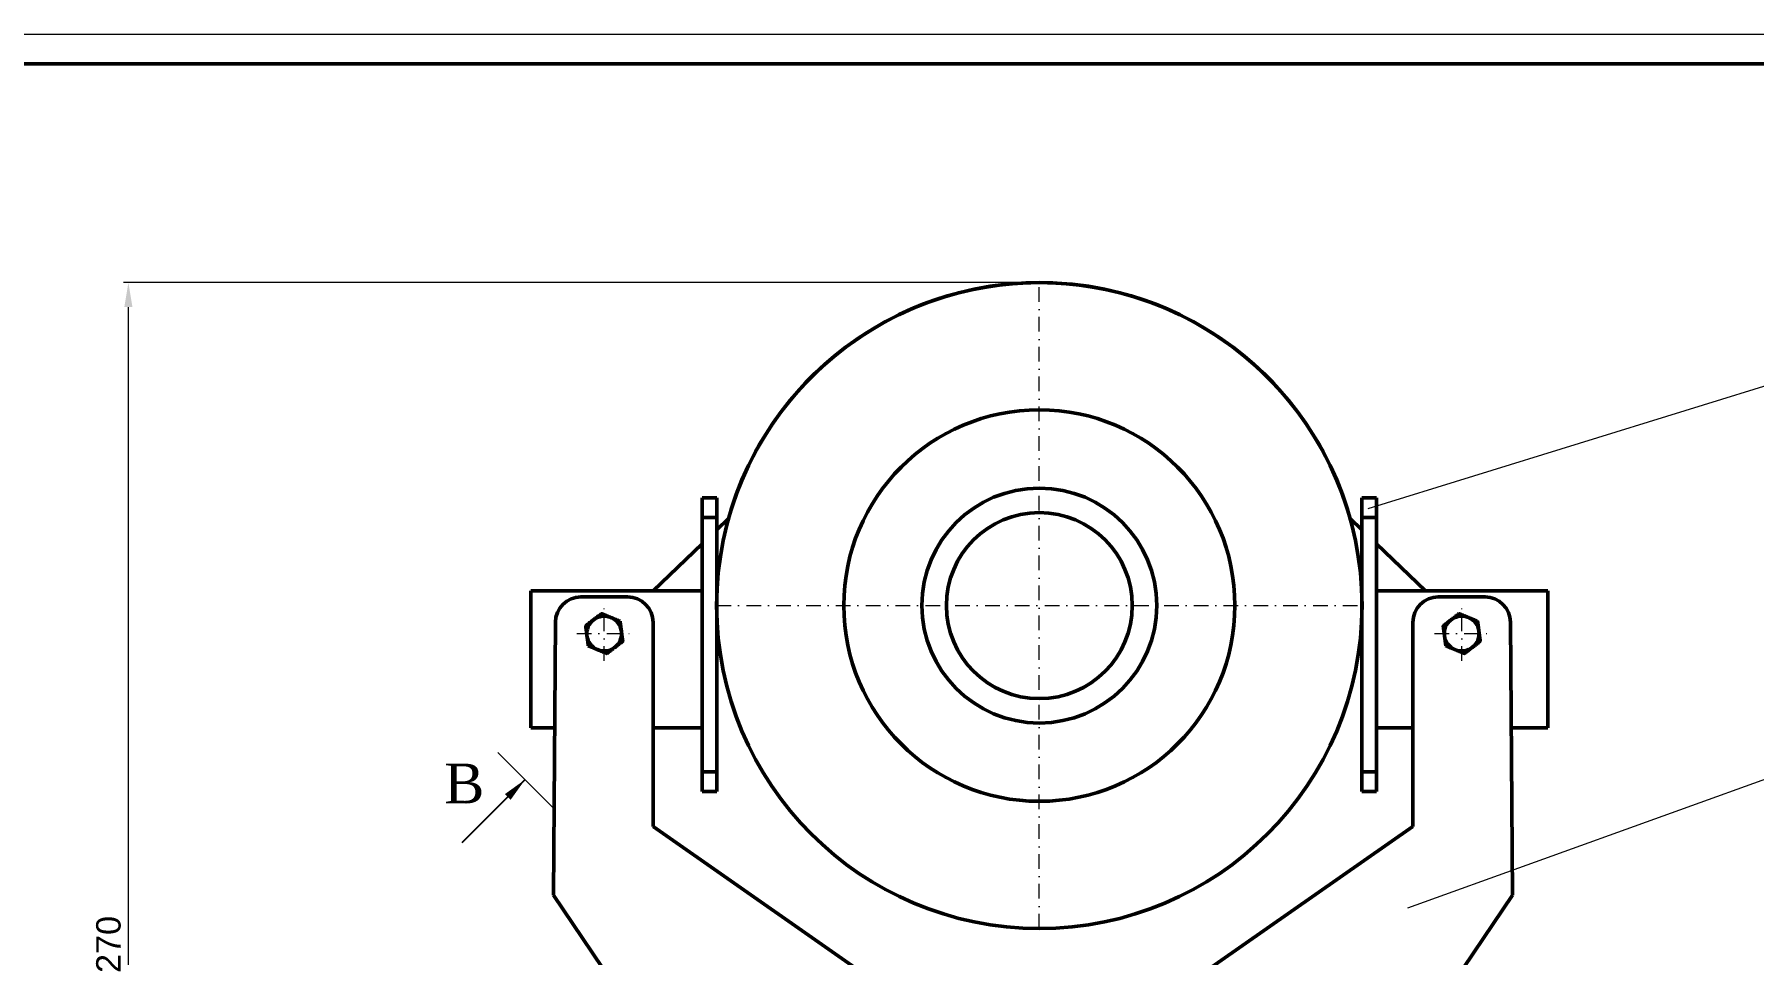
# Model space of a CAD drawing. Header units: inches. Extents: x -122986 to 27550, y -4965 to 6170.
# Drawn here: x 4360.5 to 4712.1, y 1014.6 to 1202.7 of the extents above; entities that cross this region are included whole.
import ezdxf

# ---------------------------------------------------------------- set-up
doc = ezdxf.new("R2010")
doc.units = ezdxf.units.IN
doc.header["$LTSCALE"] = 2
doc.header["$MEASUREMENT"] = 0
doc.linetypes.add('DASHDOT', pattern=[1, 0.5, -0.25, 0, -0.25])
for name, color, linetype, lineweight in [('1 Kich Thước', 7, 'Continuous', 15), ('1 mãnh', 7, 'Continuous', 5), ('1 Đường Tâm', 50, 'DASHDOT', 9), ('1 Đậm', 7, 'Continuous', 50), ('duong ghi', 4, 'Continuous', 20), ('main2', 40, 'Continuous', 30)]:
    doc.layers.add(name, color=color, linetype=linetype, lineweight=lineweight)
doc.styles.add('ISO-25', font='times.ttf', dxfattribs={"height": 2})
doc.styles.add('tinh', font='arial.ttf')
doc.dimstyles.new('ISO-25', dxfattribs={"dimtxt": 2.5, "dimasz": 2.5, "dimexe": 1.25, "dimexo": 0.625, "dimtad": 1, "dimtxsty": 'Standard', "dimcen": 8.5, "dimadec": 0, "dimazin": 0, "dimtfac": 1, "dimtmove": 0, "dimatfit": 3, "dimfxl": 1, "dimarcsym": 0})
doc.dimstyles.new('Tịnh', dxfattribs={"dimtxt": 0.3, "dimasz": 1.5, "dimexe": 1, "dimexo": 0.0625, "dimgap": 0.4, "dimtad": 1, "dimtoh": 1, "dimzin": 0, "dimdsep": 46, "dimtxsty": 'tinh', "dimcen": 0.09, "dimclrd": 256, "dimclre": 256, "dimclrt": 4, "dimadec": 0, "dimazin": 0, "dimtfac": 1, "dimtofl": 0, "dimtmove": 0, "dimatfit": 3, "dimfxl": 1, "dimtfillclr": 4, "dimtolj": 1, "dimtzin": 0, "dimlwd": -1, "dimlwe": -1, "dimarcsym": 0})

# ---------------------------------------------------------------- blocks, each defined once
blk = doc.blocks.new('*D284')
at = {"layer": '1 Kich Thước', "ltscale": 15, "transparency": 16777216}
for p, q in [((4565.97, 1151.96), (4378.72, 1151.96)), ((4379.72, 886.44), (4379.72, 1146.96)), ((4427.5, 881.44), (4378.72, 881.44))]:
    blk.add_line(p, q, dxfattribs=at)
for points in [[(4378.89, 1146.96), (4380.55, 1146.96), (4379.72, 1151.96)], [(4378.89, 886.44), (4380.55, 886.44), (4379.72, 881.44)]]:
    blk.add_solid(points, dxfattribs=at)
at = {"layer": 'Defpoints', "color": 0, "ltscale": 15, "transparency": 16777216}
for p in [(4379.72, 1151.96), (4566.03, 1151.96), (4427.56, 881.44)]:
    blk.add_point(p, dxfattribs=at)
at = {"layer": '1 Kich Thước', "color": 4, "ltscale": 15, "transparency": 16777216, "insert": (4375.67, 1016.7), "char_height": 5, "attachment_point": 5, "rotation": 90, "style": 'tinh'}
blk.add_mtext('\\A1;270', dxfattribs=at)

msp = doc.modelspace()

# ---------------------------------------------------------------- linework, layer by layer
at = {"layer": '1 mãnh', "lineweight": 13, "ltscale": 15}
for p, q in [((4633.318, 1105.781), (4767.833, 1147.355)), ((4641.398, 1024.173), (4767.833, 1069.678)), ((4455.251, 1055.934), (4466.78, 1044.404))]:
    msp.add_line(p, q, dxfattribs=at)
at = {"layer": '1 mãnh', "ltscale": 15}
msp.add_lwpolyline([(3780.506, 361.68), (4969.506, 361.68), (4969.506, 1202.68), (3780.506, 1202.68)], close=True, dxfattribs=at)
at = {"layer": '1 Đường Tâm', "lineweight": 9, "ltscale": 3}
for p, q in [((4566.035, 1019.959), (4566.035, 1151.959)), ((4477.039, 1074.651), (4477.039, 1085.82)), ((4500.035, 1085.959), (4632.035, 1085.959)), ((4652.426, 1074.651), (4652.426, 1085.82)), ((4471.455, 1080.236), (4482.624, 1080.236)), ((4646.842, 1080.236), (4658.011, 1080.236))]:
    msp.add_line(p, q, dxfattribs=at)
at = {"layer": '1 Đậm', "lineweight": 50}
for p, q in [((4500.059, 1107.959), (4497.059, 1107.959)), ((4497.059, 1047.959), (4497.059, 1107.959)), ((4500.059, 1047.959), (4500.059, 1107.959)), ((4632.01, 1107.959), (4635.01, 1107.959)), ((4632.01, 1047.959), (4632.01, 1107.959)), ((4635.01, 1107.959), (4635.01, 1103.959)), ((4635.01, 1047.959), (4635.01, 1107.959)), ((4500.059, 1103.959), (4497.059, 1103.959)), ((4500.059, 1101.422), (4502.476, 1103.742)), ((4502.476, 1103.742), (4500.059, 1101.422)), ((4629.594, 1103.742), (4632.01, 1101.422)), ((4632.01, 1101.422), (4629.594, 1103.742)), ((4635.01, 1103.959), (4632.01, 1103.959)), ((4635.01, 1098.542), (4635.01, 1103.959)), ((4487.076, 1088.959), (4497.059, 1098.542)), ((4497.059, 1098.542), (4487.076, 1088.959)), ((4635.01, 1098.542), (4644.993, 1088.959)), ((4644.993, 1088.959), (4635.01, 1098.542)), ((4462.059, 1060.959), (4462.059, 1088.959)), ((4462.059, 1088.959), (4497.059, 1088.959)), ((4481.831, 1087.721), (4472.271, 1087.721)), ((4670.01, 1088.959), (4635.01, 1088.959)), ((4644.993, 1088.959), (4670.01, 1088.959)), ((4647.635, 1087.721), (4657.195, 1087.721)), ((4670.01, 1060.959), (4670.01, 1088.959)), ((4670.01, 1060.959), (4670.01, 1088.959)), ((4467.06, 1082.544), (4466.651, 1026.764)), ((4487.042, 1082.509), (4487.054, 1040.81)), ((4642.424, 1082.509), (4642.412, 1040.81)), ((4662.406, 1082.544), (4662.814, 1026.764)), ((4462.059, 1060.959), (4466.902, 1060.959)), ((4462.337, 1060.959), (4462.337, 1060.947)), ((4462.337, 1060.947), (4464.337, 1060.947)), ((4464.337, 1060.947), (4464.337, 1060.959)), ((4466.902, 1060.947), (4464.337, 1060.947)), ((4487.048, 1060.947), (4497.059, 1060.947)), ((4642.418, 1060.947), (4635.01, 1060.947)), ((4670.01, 1060.959), (4662.564, 1060.955)), ((4500.059, 1051.959), (4497.059, 1051.959)), ((4635.01, 1051.959), (4632.01, 1051.959)), ((4500.059, 1047.959), (4497.059, 1047.959)), ((4632.01, 1047.959), (4635.01, 1047.959)), ((4487.054, 1040.81), (4537.357, 1005.697)), ((4642.412, 1040.81), (4592.108, 1005.697)), ((4466.651, 1026.764), (4510.326, 962.175)), ((4662.814, 1026.764), (4619.203, 962.269))]:
    msp.add_line(p, q, dxfattribs=at)
at = {"layer": '1 Đậm', "ltscale": 0.2}
msp.add_lwpolyline([(3806.506, 366.68), (4964.506, 366.68), (4964.506, 1196.68), (3806.506, 1196.68)], close=True, dxfattribs=at)
at = {"layer": '1 Đậm', "lineweight": 50}
for points in [[(4474.873, 1083.053), (4474.84, 1083.028), (4474.807, 1083.002), (4474.774, 1082.977), (4474.741, 1082.951), (4474.707, 1082.926), (4474.674, 1082.9), (4474.641, 1082.875), (4474.608, 1082.849), (4474.575, 1082.824), (4474.542, 1082.798), (4474.509, 1082.773), (4474.476, 1082.748), (4474.443, 1082.722), (4474.41, 1082.697), (4474.377, 1082.672), (4474.345, 1082.647), (4474.312, 1082.621), (4474.279, 1082.596), (4474.246, 1082.571), (4474.214, 1082.546), (4474.181, 1082.521), (4474.148, 1082.496), (4474.116, 1082.471), (4474.083, 1082.446), (4474.132, 1082.483), (4474.018, 1082.396), (4473.986, 1082.371), (4473.953, 1082.346), (4473.921, 1082.321), (4473.889, 1082.296), (4473.856, 1082.271), (4473.824, 1082.246), (4473.792, 1082.222), (4473.759, 1082.197), (4473.727, 1082.172), (4473.695, 1082.147), (4473.663, 1082.122), (4473.631, 1082.098), (4473.598, 1082.073), (4473.566, 1082.048), (4473.534, 1082.024), (4473.502, 1081.999), (4473.47, 1081.974), (4473.438, 1081.95), (4473.406, 1081.925), (4473.374, 1081.901), (4473.342, 1081.876), (4473.31, 1081.852), (4473.279, 1081.827), (4473.247, 1081.803)], [(4476.5, 1084.304), (4476.468, 1084.279), (4476.436, 1084.255), (4476.404, 1084.23), (4476.372, 1084.205), (4476.34, 1084.181), (4476.308, 1084.156), (4476.276, 1084.131), (4476.244, 1084.107), (4476.212, 1084.082), (4476.18, 1084.057), (4476.148, 1084.033), (4476.115, 1084.008), (4476.083, 1083.983), (4476.051, 1083.958), (4476.019, 1083.934), (4475.987, 1083.909), (4475.954, 1083.884), (4475.922, 1083.859), (4475.89, 1083.834), (4475.857, 1083.81), (4475.825, 1083.785), (4475.792, 1083.76), (4475.76, 1083.735), (4475.728, 1083.71), (4475.695, 1083.685), (4475.663, 1083.66), (4475.63, 1083.635), (4475.597, 1083.61), (4475.565, 1083.585), (4475.532, 1083.56), (4475.5, 1083.535), (4475.467, 1083.509), (4475.434, 1083.484), (4475.401, 1083.459), (4475.369, 1083.434), (4475.336, 1083.409), (4475.303, 1083.383), (4475.27, 1083.358), (4475.237, 1083.333), (4475.204, 1083.308), (4475.171, 1083.282), (4475.138, 1083.257), (4475.105, 1083.232), (4475.072, 1083.206), (4475.039, 1083.181), (4475.006, 1083.155), (4474.973, 1083.13), (4474.94, 1083.104), (4474.907, 1083.079), (4474.873, 1083.053)], [(4478.396, 1083.52), (4478.358, 1083.536), (4478.32, 1083.552), (4478.281, 1083.568), (4478.243, 1083.584), (4478.204, 1083.6), (4478.166, 1083.615), (4478.128, 1083.631), (4478.089, 1083.647), (4478.051, 1083.663), (4478.013, 1083.679), (4477.975, 1083.694), (4477.936, 1083.71), (4477.898, 1083.726), (4477.86, 1083.742), (4477.822, 1083.758), (4477.784, 1083.773), (4477.746, 1083.789), (4477.707, 1083.805), (4477.669, 1083.821), (4477.631, 1083.836), (4477.593, 1083.852), (4477.555, 1083.868), (4477.517, 1083.884), (4477.479, 1083.899), (4477.441, 1083.915), (4477.403, 1083.931), (4477.365, 1083.946), (4477.327, 1083.962), (4477.289, 1083.978), (4477.251, 1083.993), (4477.213, 1084.009), (4477.175, 1084.025), (4477.138, 1084.04), (4477.1, 1084.056), (4477.062, 1084.072), (4477.024, 1084.087), (4476.986, 1084.103), (4476.948, 1084.118), (4476.911, 1084.134), (4476.873, 1084.15), (4476.836, 1084.165), (4476.798, 1084.181), (4476.761, 1084.196), (4476.723, 1084.212), (4476.686, 1084.227), (4476.649, 1084.242), (4476.611, 1084.258), (4476.574, 1084.273), (4476.537, 1084.288), (4476.5, 1084.304)], [(4478.396, 1083.52), (4478.435, 1083.504), (4478.473, 1083.488), (4478.512, 1083.472), (4478.551, 1083.457), (4478.589, 1083.441), (4478.628, 1083.425), (4478.666, 1083.409), (4478.705, 1083.393), (4478.744, 1083.377), (4478.782, 1083.361), (4478.821, 1083.345), (4478.86, 1083.329), (4478.898, 1083.313), (4478.937, 1083.297), (4478.976, 1083.281), (4479.014, 1083.265), (4479.053, 1083.249), (4479.091, 1083.233), (4479.13, 1083.217), (4479.168, 1083.201), (4479.206, 1083.186), (4479.245, 1083.17), (4479.283, 1083.154), (4479.321, 1083.138), (4479.359, 1083.123), (4479.397, 1083.107), (4479.435, 1083.091), (4479.473, 1083.076), (4479.51, 1083.06), (4479.548, 1083.044), (4479.586, 1083.029), (4479.623, 1083.013), (4479.661, 1082.998), (4479.699, 1082.982), (4479.736, 1082.967), (4479.774, 1082.951), (4479.811, 1082.936), (4479.848, 1082.92), (4479.886, 1082.905), (4479.923, 1082.89), (4479.96, 1082.874), (4479.997, 1082.859), (4480.034, 1082.844), (4480.071, 1082.828), (4480.108, 1082.813), (4480.145, 1082.798), (4480.182, 1082.782), (4480.219, 1082.767), (4480.256, 1082.752), (4480.293, 1082.737)], [(4650.26, 1083.053), (4650.227, 1083.028), (4650.194, 1083.002), (4650.161, 1082.977), (4650.127, 1082.951), (4650.094, 1082.926), (4650.061, 1082.9), (4650.028, 1082.875), (4649.995, 1082.849), (4649.962, 1082.824), (4649.929, 1082.798), (4649.896, 1082.773), (4649.863, 1082.748), (4649.83, 1082.722), (4649.797, 1082.697), (4649.764, 1082.672), (4649.731, 1082.647), (4649.699, 1082.621), (4649.666, 1082.596), (4649.633, 1082.571), (4649.6, 1082.546), (4649.568, 1082.521), (4649.535, 1082.496), (4649.503, 1082.471), (4649.47, 1082.446), (4649.519, 1082.483), (4649.405, 1082.396), (4649.373, 1082.371), (4649.34, 1082.346), (4649.308, 1082.321), (4649.275, 1082.296), (4649.243, 1082.271), (4649.211, 1082.246), (4649.178, 1082.222), (4649.146, 1082.197), (4649.114, 1082.172), (4649.082, 1082.147), (4649.05, 1082.122), (4649.017, 1082.098), (4648.985, 1082.073), (4648.953, 1082.048), (4648.921, 1082.024), (4648.889, 1081.999), (4648.857, 1081.974), (4648.825, 1081.95), (4648.793, 1081.925), (4648.761, 1081.901), (4648.729, 1081.876), (4648.697, 1081.852), (4648.665, 1081.827), (4648.634, 1081.803)], [(4651.887, 1084.304), (4651.855, 1084.279), (4651.823, 1084.255), (4651.791, 1084.23), (4651.759, 1084.205), (4651.727, 1084.181), (4651.695, 1084.156), (4651.663, 1084.131), (4651.631, 1084.107), (4651.599, 1084.082), (4651.567, 1084.057), (4651.534, 1084.033), (4651.502, 1084.008), (4651.47, 1083.983), (4651.438, 1083.958), (4651.406, 1083.934), (4651.373, 1083.909), (4651.341, 1083.884), (4651.309, 1083.859), (4651.276, 1083.834), (4651.244, 1083.81), (4651.212, 1083.785), (4651.179, 1083.76), (4651.147, 1083.735), (4651.114, 1083.71), (4651.082, 1083.685), (4651.049, 1083.66), (4651.017, 1083.635), (4650.984, 1083.61), (4650.952, 1083.585), (4650.919, 1083.56), (4650.886, 1083.535), (4650.854, 1083.509), (4650.821, 1083.484), (4650.788, 1083.459), (4650.755, 1083.434), (4650.723, 1083.409), (4650.69, 1083.383), (4650.657, 1083.358), (4650.624, 1083.333), (4650.591, 1083.308), (4650.558, 1083.282), (4650.525, 1083.257), (4650.492, 1083.232), (4650.459, 1083.206), (4650.426, 1083.181), (4650.393, 1083.155), (4650.36, 1083.13), (4650.327, 1083.104), (4650.293, 1083.079), (4650.26, 1083.053)], [(4653.783, 1083.52), (4653.745, 1083.536), (4653.706, 1083.552), (4653.668, 1083.568), (4653.63, 1083.584), (4653.591, 1083.6), (4653.553, 1083.615), (4653.515, 1083.631), (4653.476, 1083.647), (4653.438, 1083.663), (4653.4, 1083.679), (4653.361, 1083.694), (4653.323, 1083.71), (4653.285, 1083.726), (4653.247, 1083.742), (4653.209, 1083.758), (4653.17, 1083.773), (4653.132, 1083.789), (4653.094, 1083.805), (4653.056, 1083.821), (4653.018, 1083.836), (4652.98, 1083.852), (4652.942, 1083.868), (4652.904, 1083.884), (4652.866, 1083.899), (4652.828, 1083.915), (4652.79, 1083.931), (4652.752, 1083.946), (4652.714, 1083.962), (4652.676, 1083.978), (4652.638, 1083.993), (4652.6, 1084.009), (4652.562, 1084.025), (4652.524, 1084.04), (4652.487, 1084.056), (4652.449, 1084.072), (4652.411, 1084.087), (4652.373, 1084.103), (4652.335, 1084.118), (4652.298, 1084.134), (4652.26, 1084.15), (4652.222, 1084.165), (4652.185, 1084.181), (4652.147, 1084.196), (4652.11, 1084.212), (4652.073, 1084.227), (4652.035, 1084.242), (4651.998, 1084.258), (4651.961, 1084.273), (4651.924, 1084.288), (4651.887, 1084.304)], [(4653.783, 1083.52), (4653.822, 1083.504), (4653.86, 1083.488), (4653.899, 1083.472), (4653.937, 1083.457), (4653.976, 1083.441), (4654.014, 1083.425), (4654.053, 1083.409), (4654.092, 1083.393), (4654.13, 1083.377), (4654.169, 1083.361), (4654.208, 1083.345), (4654.246, 1083.329), (4654.285, 1083.313), (4654.324, 1083.297), (4654.362, 1083.281), (4654.401, 1083.265), (4654.44, 1083.249), (4654.478, 1083.233), (4654.516, 1083.217), (4654.555, 1083.201), (4654.593, 1083.186), (4654.631, 1083.17), (4654.669, 1083.154), (4654.708, 1083.138), (4654.746, 1083.123), (4654.784, 1083.107), (4654.821, 1083.091), (4654.859, 1083.076), (4654.897, 1083.06), (4654.935, 1083.044), (4654.973, 1083.029), (4655.01, 1083.013), (4655.048, 1082.998), (4655.085, 1082.982), (4655.123, 1082.967), (4655.16, 1082.951), (4655.198, 1082.936), (4655.235, 1082.92), (4655.272, 1082.905), (4655.31, 1082.89), (4655.347, 1082.874), (4655.384, 1082.859), (4655.421, 1082.844), (4655.458, 1082.828), (4655.495, 1082.813), (4655.532, 1082.798), (4655.569, 1082.782), (4655.606, 1082.767), (4655.643, 1082.752), (4655.68, 1082.737)], [(4473.247, 1081.803), (4473.252, 1081.763), (4473.257, 1081.723), (4473.263, 1081.683), (4473.268, 1081.643), (4473.273, 1081.603), (4473.279, 1081.563), (4473.284, 1081.523), (4473.289, 1081.482), (4473.295, 1081.442), (4473.3, 1081.402), (4473.305, 1081.362), (4473.311, 1081.322), (4473.316, 1081.281), (4473.321, 1081.241), (4473.327, 1081.201), (4473.332, 1081.16), (4473.337, 1081.12), (4473.343, 1081.08), (4473.348, 1081.039), (4473.353, 1080.999), (4473.359, 1080.958), (4473.364, 1080.918), (4473.369, 1080.877), (4473.375, 1080.837), (4473.38, 1080.796), (4473.386, 1080.755), (4473.391, 1080.715), (4473.396, 1080.674), (4473.402, 1080.633), (4473.407, 1080.592), (4473.413, 1080.552), (4473.418, 1080.511), (4473.423, 1080.47), (4473.429, 1080.429), (4473.434, 1080.388), (4473.44, 1080.347), (4473.445, 1080.306), (4473.451, 1080.265), (4473.456, 1080.224), (4473.462, 1080.182), (4473.467, 1080.141), (4473.472, 1080.1), (4473.478, 1080.059), (4473.483, 1080.017), (4473.489, 1079.976), (4473.494, 1079.935), (4473.5, 1079.893), (4473.505, 1079.852), (4473.511, 1079.81), (4473.516, 1079.769)], [(4473.516, 1079.769), (4473.522, 1079.727), (4473.527, 1079.686), (4473.533, 1079.644), (4473.538, 1079.603), (4473.544, 1079.561), (4473.549, 1079.52), (4473.555, 1079.478), (4473.56, 1079.437), (4473.566, 1079.395), (4473.571, 1079.354), (4473.577, 1079.313), (4473.582, 1079.272), (4473.588, 1079.231), (4473.593, 1079.189), (4473.599, 1079.148), (4473.604, 1079.107), (4473.609, 1079.066), (4473.615, 1079.025), (4473.62, 1078.984), (4473.626, 1078.944), (4473.631, 1078.903), (4473.637, 1078.862), (4473.642, 1078.821), (4473.647, 1078.781), (4473.653, 1078.74), (4473.658, 1078.699), (4473.664, 1078.659), (4473.669, 1078.618), (4473.674, 1078.578), (4473.68, 1078.537), (4473.685, 1078.497), (4473.69, 1078.456), (4473.696, 1078.416), (4473.701, 1078.376), (4473.706, 1078.335), (4473.712, 1078.295), (4473.717, 1078.255), (4473.722, 1078.215), (4473.728, 1078.174), (4473.733, 1078.134), (4473.738, 1078.094), (4473.744, 1078.054), (4473.749, 1078.014), (4473.754, 1077.974), (4473.76, 1077.934), (4473.765, 1077.894), (4473.77, 1077.854), (4473.775, 1077.814), (4473.781, 1077.774), (4473.786, 1077.735)], [(4480.562, 1080.703), (4480.557, 1080.744), (4480.551, 1080.786), (4480.546, 1080.827), (4480.54, 1080.869), (4480.535, 1080.91), (4480.529, 1080.952), (4480.524, 1080.993), (4480.518, 1081.035), (4480.513, 1081.076), (4480.507, 1081.117), (4480.502, 1081.158), (4480.497, 1081.2), (4480.491, 1081.241), (4480.486, 1081.282), (4480.48, 1081.323), (4480.475, 1081.364), (4480.469, 1081.405), (4480.464, 1081.446), (4480.458, 1081.487), (4480.453, 1081.528), (4480.448, 1081.569), (4480.442, 1081.609), (4480.437, 1081.65), (4480.431, 1081.691), (4480.426, 1081.731), (4480.421, 1081.772), (4480.415, 1081.813), (4480.41, 1081.853), (4480.405, 1081.894), (4480.399, 1081.934), (4480.394, 1081.975), (4480.388, 1082.015), (4480.383, 1082.055), (4480.378, 1082.096), (4480.372, 1082.136), (4480.367, 1082.176), (4480.362, 1082.217), (4480.356, 1082.257), (4480.351, 1082.297), (4480.346, 1082.337), (4480.34, 1082.377), (4480.335, 1082.417), (4480.33, 1082.457), (4480.325, 1082.497), (4480.319, 1082.537), (4480.314, 1082.577), (4480.309, 1082.617), (4480.303, 1082.657), (4480.298, 1082.697), (4480.293, 1082.737)], [(4480.832, 1078.669), (4480.827, 1078.709), (4480.821, 1078.749), (4480.816, 1078.789), (4480.811, 1078.829), (4480.806, 1078.869), (4480.8, 1078.909), (4480.795, 1078.949), (4480.79, 1078.989), (4480.784, 1079.029), (4480.779, 1079.069), (4480.774, 1079.109), (4480.768, 1079.15), (4480.763, 1079.19), (4480.758, 1079.23), (4480.752, 1079.27), (4480.747, 1079.311), (4480.742, 1079.351), (4480.736, 1079.392), (4480.731, 1079.432), (4480.726, 1079.472), (4480.72, 1079.513), (4480.715, 1079.553), (4480.709, 1079.594), (4480.704, 1079.635), (4480.699, 1079.675), (4480.693, 1079.716), (4480.688, 1079.757), (4480.682, 1079.797), (4480.677, 1079.838), (4480.672, 1079.879), (4480.666, 1079.92), (4480.661, 1079.961), (4480.655, 1080.001), (4480.65, 1080.042), (4480.645, 1080.083), (4480.639, 1080.124), (4480.634, 1080.165), (4480.628, 1080.207), (4480.623, 1080.248), (4480.617, 1080.289), (4480.612, 1080.33), (4480.606, 1080.371), (4480.601, 1080.413), (4480.595, 1080.454), (4480.59, 1080.495), (4480.584, 1080.537), (4480.579, 1080.578), (4480.573, 1080.62), (4480.568, 1080.661), (4480.562, 1080.703)], [(4648.634, 1081.803), (4648.639, 1081.763), (4648.644, 1081.723), (4648.649, 1081.683), (4648.655, 1081.643), (4648.66, 1081.603), (4648.665, 1081.563), (4648.671, 1081.523), (4648.676, 1081.482), (4648.681, 1081.442), (4648.687, 1081.402), (4648.692, 1081.362), (4648.697, 1081.322), (4648.703, 1081.281), (4648.708, 1081.241), (4648.713, 1081.201), (4648.719, 1081.16), (4648.724, 1081.12), (4648.729, 1081.08), (4648.735, 1081.039), (4648.74, 1080.999), (4648.745, 1080.958), (4648.751, 1080.918), (4648.756, 1080.877), (4648.762, 1080.837), (4648.767, 1080.796), (4648.772, 1080.755), (4648.778, 1080.715), (4648.783, 1080.674), (4648.789, 1080.633), (4648.794, 1080.592), (4648.799, 1080.552), (4648.805, 1080.511), (4648.81, 1080.47), (4648.816, 1080.429), (4648.821, 1080.388), (4648.827, 1080.347), (4648.832, 1080.306), (4648.837, 1080.265), (4648.843, 1080.224), (4648.848, 1080.182), (4648.854, 1080.141), (4648.859, 1080.1), (4648.865, 1080.059), (4648.87, 1080.017), (4648.876, 1079.976), (4648.881, 1079.935), (4648.887, 1079.893), (4648.892, 1079.852), (4648.898, 1079.81), (4648.903, 1079.769)], [(4648.903, 1079.769), (4648.909, 1079.727), (4648.914, 1079.686), (4648.92, 1079.644), (4648.925, 1079.603), (4648.931, 1079.561), (4648.936, 1079.52), (4648.942, 1079.478), (4648.947, 1079.437), (4648.953, 1079.395), (4648.958, 1079.354), (4648.964, 1079.313), (4648.969, 1079.272), (4648.975, 1079.231), (4648.98, 1079.189), (4648.985, 1079.148), (4648.991, 1079.107), (4648.996, 1079.066), (4649.002, 1079.025), (4649.007, 1078.984), (4649.013, 1078.944), (4649.018, 1078.903), (4649.023, 1078.862), (4649.029, 1078.821), (4649.034, 1078.781), (4649.04, 1078.74), (4649.045, 1078.699), (4649.05, 1078.659), (4649.056, 1078.618), (4649.061, 1078.578), (4649.066, 1078.537), (4649.072, 1078.497), (4649.077, 1078.456), (4649.082, 1078.416), (4649.088, 1078.376), (4649.093, 1078.335), (4649.099, 1078.295), (4649.104, 1078.255), (4649.109, 1078.215), (4649.115, 1078.174), (4649.12, 1078.134), (4649.125, 1078.094), (4649.13, 1078.054), (4649.136, 1078.014), (4649.141, 1077.974), (4649.146, 1077.934), (4649.152, 1077.894), (4649.157, 1077.854), (4649.162, 1077.814), (4649.168, 1077.774), (4649.173, 1077.735)], [(4655.949, 1080.703), (4655.944, 1080.744), (4655.938, 1080.786), (4655.933, 1080.827), (4655.927, 1080.869), (4655.922, 1080.91), (4655.916, 1080.952), (4655.911, 1080.993), (4655.905, 1081.035), (4655.9, 1081.076), (4655.894, 1081.117), (4655.889, 1081.158), (4655.883, 1081.2), (4655.878, 1081.241), (4655.872, 1081.282), (4655.867, 1081.323), (4655.862, 1081.364), (4655.856, 1081.405), (4655.851, 1081.446), (4655.845, 1081.487), (4655.84, 1081.528), (4655.834, 1081.569), (4655.829, 1081.609), (4655.824, 1081.65), (4655.818, 1081.691), (4655.813, 1081.731), (4655.807, 1081.772), (4655.802, 1081.813), (4655.797, 1081.853), (4655.791, 1081.894), (4655.786, 1081.934), (4655.781, 1081.975), (4655.775, 1082.015), (4655.77, 1082.055), (4655.765, 1082.096), (4655.759, 1082.136), (4655.754, 1082.176), (4655.749, 1082.217), (4655.743, 1082.257), (4655.738, 1082.297), (4655.733, 1082.337), (4655.727, 1082.377), (4655.722, 1082.417), (4655.717, 1082.457), (4655.711, 1082.497), (4655.706, 1082.537), (4655.701, 1082.577), (4655.695, 1082.617), (4655.69, 1082.657), (4655.685, 1082.697), (4655.68, 1082.737)], [(4656.219, 1078.669), (4656.214, 1078.709), (4656.208, 1078.749), (4656.203, 1078.789), (4656.198, 1078.829), (4656.192, 1078.869), (4656.187, 1078.909), (4656.182, 1078.949), (4656.176, 1078.989), (4656.171, 1079.029), (4656.166, 1079.069), (4656.16, 1079.109), (4656.155, 1079.15), (4656.15, 1079.19), (4656.144, 1079.23), (4656.139, 1079.27), (4656.134, 1079.311), (4656.128, 1079.351), (4656.123, 1079.392), (4656.118, 1079.432), (4656.112, 1079.472), (4656.107, 1079.513), (4656.102, 1079.553), (4656.096, 1079.594), (4656.091, 1079.635), (4656.085, 1079.675), (4656.08, 1079.716), (4656.075, 1079.757), (4656.069, 1079.797), (4656.064, 1079.838), (4656.058, 1079.879), (4656.053, 1079.92), (4656.048, 1079.961), (4656.042, 1080.001), (4656.037, 1080.042), (4656.031, 1080.083), (4656.026, 1080.124), (4656.02, 1080.165), (4656.015, 1080.207), (4656.01, 1080.248), (4656.004, 1080.289), (4655.999, 1080.33), (4655.993, 1080.371), (4655.988, 1080.413), (4655.982, 1080.454), (4655.977, 1080.495), (4655.971, 1080.537), (4655.966, 1080.578), (4655.96, 1080.62), (4655.955, 1080.661), (4655.949, 1080.703)], [(4473.786, 1077.735), (4473.823, 1077.719), (4473.86, 1077.704), (4473.897, 1077.689), (4473.935, 1077.673), (4473.972, 1077.658), (4474.009, 1077.642), (4474.047, 1077.627), (4474.084, 1077.611), (4474.121, 1077.596), (4474.159, 1077.58), (4474.197, 1077.565), (4474.234, 1077.549), (4474.272, 1077.534), (4474.31, 1077.518), (4474.348, 1077.502), (4474.386, 1077.487), (4474.424, 1077.471), (4474.461, 1077.456), (4474.499, 1077.44), (4474.537, 1077.424), (4474.575, 1077.409), (4474.613, 1077.393), (4474.651, 1077.377), (4474.689, 1077.362), (4474.727, 1077.346), (4474.765, 1077.33), (4474.803, 1077.314), (4474.841, 1077.299), (4474.879, 1077.283), (4474.917, 1077.267), (4474.955, 1077.252), (4474.993, 1077.236), (4475.031, 1077.22), (4475.07, 1077.204), (4475.108, 1077.189), (4475.146, 1077.173), (4475.184, 1077.157), (4475.222, 1077.141), (4475.261, 1077.125), (4475.299, 1077.11), (4475.337, 1077.094), (4475.375, 1077.078), (4475.414, 1077.062), (4475.452, 1077.046), (4475.49, 1077.03), (4475.529, 1077.015), (4475.567, 1076.999), (4475.606, 1076.983), (4475.644, 1076.967), (4475.682, 1076.951)], [(4475.682, 1076.951), (4475.721, 1076.935), (4475.759, 1076.919), (4475.798, 1076.903), (4475.836, 1076.887), (4475.875, 1076.872), (4475.914, 1076.856), (4475.952, 1076.84), (4475.991, 1076.824), (4476.029, 1076.808), (4476.068, 1076.792), (4476.107, 1076.776), (4476.146, 1076.76), (4476.184, 1076.744), (4476.223, 1076.728), (4476.262, 1076.712), (4476.3, 1076.696), (4476.339, 1076.68), (4476.377, 1076.664), (4476.416, 1076.648), (4476.454, 1076.632), (4476.492, 1076.617), (4476.53, 1076.601), (4476.569, 1076.585), (4476.607, 1076.569), (4476.645, 1076.553), (4476.683, 1076.538), (4476.721, 1076.522), (4476.758, 1076.506), (4476.796, 1076.491), (4476.834, 1076.475), (4476.872, 1076.46), (4476.909, 1076.444), (4476.947, 1076.429), (4476.985, 1076.413), (4477.022, 1076.398), (4477.059, 1076.382), (4477.097, 1076.367), (4477.134, 1076.351), (4477.171, 1076.336), (4477.209, 1076.32), (4477.246, 1076.305), (4477.283, 1076.29), (4477.32, 1076.274), (4477.357, 1076.259), (4477.394, 1076.244), (4477.431, 1076.229), (4477.468, 1076.213), (4477.505, 1076.198), (4477.542, 1076.183), (4477.579, 1076.168)], [(4477.579, 1076.168), (4477.611, 1076.192), (4477.643, 1076.217), (4477.675, 1076.241), (4477.707, 1076.266), (4477.739, 1076.291), (4477.771, 1076.315), (4477.803, 1076.34), (4477.835, 1076.364), (4477.867, 1076.389), (4477.899, 1076.414), (4477.931, 1076.439), (4477.963, 1076.463), (4477.996, 1076.488), (4478.028, 1076.513), (4478.06, 1076.538), (4478.092, 1076.562), (4478.125, 1076.587), (4478.157, 1076.612), (4478.189, 1076.637), (4478.222, 1076.662), (4478.254, 1076.687), (4478.286, 1076.712), (4478.319, 1076.737), (4478.351, 1076.761), (4478.384, 1076.786), (4478.416, 1076.811), (4478.449, 1076.836), (4478.481, 1076.862), (4478.514, 1076.887), (4478.547, 1076.912), (4478.579, 1076.937), (4478.612, 1076.962), (4478.645, 1076.987), (4478.677, 1077.012), (4478.71, 1077.037), (4478.743, 1077.063), (4478.776, 1077.088), (4478.809, 1077.113), (4478.842, 1077.138), (4478.874, 1077.164), (4478.907, 1077.189), (4478.94, 1077.214), (4478.973, 1077.24), (4479.006, 1077.265), (4479.04, 1077.291), (4479.073, 1077.316), (4479.106, 1077.342), (4479.139, 1077.367), (4479.172, 1077.393), (4479.205, 1077.418)], [(4479.205, 1077.418), (4479.239, 1077.444), (4479.272, 1077.469), (4479.305, 1077.495), (4479.338, 1077.52), (4479.371, 1077.546), (4479.405, 1077.571), (4479.438, 1077.597), (4479.471, 1077.622), (4479.504, 1077.648), (4479.537, 1077.673), (4479.57, 1077.698), (4479.603, 1077.724), (4479.636, 1077.749), (4479.669, 1077.774), (4479.701, 1077.8), (4479.734, 1077.825), (4479.767, 1077.85), (4479.8, 1077.875), (4479.833, 1077.9), (4479.865, 1077.925), (4479.898, 1077.95), (4479.93, 1077.976), (4479.963, 1078.001), (4479.996, 1078.026), (4480.028, 1078.051), (4480.061, 1078.076), (4480.093, 1078.101), (4480.126, 1078.125), (4480.158, 1078.15), (4480.19, 1078.175), (4480.223, 1078.2), (4480.255, 1078.225), (4480.287, 1078.25), (4480.319, 1078.275), (4480.352, 1078.299), (4480.384, 1078.324), (4480.416, 1078.349), (4480.448, 1078.374), (4480.48, 1078.398), (4480.512, 1078.423), (4480.545, 1078.448), (4480.577, 1078.472), (4480.609, 1078.497), (4480.641, 1078.521), (4480.673, 1078.546), (4480.705, 1078.571), (4480.736, 1078.595), (4480.768, 1078.62), (4480.8, 1078.644), (4480.832, 1078.669)], [(4649.173, 1077.735), (4649.21, 1077.719), (4649.247, 1077.704), (4649.284, 1077.689), (4649.321, 1077.673), (4649.359, 1077.658), (4649.396, 1077.642), (4649.433, 1077.627), (4649.471, 1077.611), (4649.508, 1077.596), (4649.546, 1077.58), (4649.583, 1077.565), (4649.621, 1077.549), (4649.659, 1077.534), (4649.697, 1077.518), (4649.735, 1077.502), (4649.772, 1077.487), (4649.81, 1077.471), (4649.848, 1077.456), (4649.886, 1077.44), (4649.924, 1077.424), (4649.962, 1077.409), (4650, 1077.393), (4650.038, 1077.377), (4650.076, 1077.362), (4650.114, 1077.346), (4650.152, 1077.33), (4650.19, 1077.314), (4650.228, 1077.299), (4650.266, 1077.283), (4650.304, 1077.267), (4650.342, 1077.252), (4650.38, 1077.236), (4650.418, 1077.22), (4650.456, 1077.204), (4650.495, 1077.189), (4650.533, 1077.173), (4650.571, 1077.157), (4650.609, 1077.141), (4650.647, 1077.125), (4650.686, 1077.11), (4650.724, 1077.094), (4650.762, 1077.078), (4650.8, 1077.062), (4650.839, 1077.046), (4650.877, 1077.03), (4650.915, 1077.015), (4650.954, 1076.999), (4650.992, 1076.983), (4651.031, 1076.967), (4651.069, 1076.951)], [(4651.069, 1076.951), (4651.108, 1076.935), (4651.146, 1076.919), (4651.185, 1076.903), (4651.223, 1076.887), (4651.262, 1076.872), (4651.3, 1076.856), (4651.339, 1076.84), (4651.378, 1076.824), (4651.416, 1076.808), (4651.455, 1076.792), (4651.494, 1076.776), (4651.532, 1076.76), (4651.571, 1076.744), (4651.61, 1076.728), (4651.648, 1076.712), (4651.687, 1076.696), (4651.726, 1076.68), (4651.764, 1076.664), (4651.802, 1076.648), (4651.841, 1076.632), (4651.879, 1076.617), (4651.917, 1076.601), (4651.955, 1076.585), (4651.993, 1076.569), (4652.032, 1076.553), (4652.069, 1076.538), (4652.107, 1076.522), (4652.145, 1076.506), (4652.183, 1076.491), (4652.221, 1076.475), (4652.259, 1076.46), (4652.296, 1076.444), (4652.334, 1076.429), (4652.371, 1076.413), (4652.409, 1076.398), (4652.446, 1076.382), (4652.484, 1076.367), (4652.521, 1076.351), (4652.558, 1076.336), (4652.595, 1076.32), (4652.633, 1076.305), (4652.67, 1076.29), (4652.707, 1076.274), (4652.744, 1076.259), (4652.781, 1076.244), (4652.818, 1076.229), (4652.855, 1076.213), (4652.892, 1076.198), (4652.929, 1076.183), (4652.965, 1076.168)], [(4652.965, 1076.168), (4652.997, 1076.192), (4653.029, 1076.217), (4653.061, 1076.241), (4653.093, 1076.266), (4653.125, 1076.291), (4653.157, 1076.315), (4653.189, 1076.34), (4653.222, 1076.364), (4653.254, 1076.389), (4653.286, 1076.414), (4653.318, 1076.439), (4653.35, 1076.463), (4653.382, 1076.488), (4653.415, 1076.513), (4653.447, 1076.538), (4653.479, 1076.562), (4653.511, 1076.587), (4653.544, 1076.612), (4653.576, 1076.637), (4653.608, 1076.662), (4653.641, 1076.687), (4653.673, 1076.712), (4653.706, 1076.737), (4653.738, 1076.761), (4653.77, 1076.786), (4653.803, 1076.811), (4653.836, 1076.836), (4653.868, 1076.862), (4653.901, 1076.887), (4653.933, 1076.912), (4653.966, 1076.937), (4653.999, 1076.962), (4654.031, 1076.987), (4654.064, 1077.012), (4654.097, 1077.037), (4654.13, 1077.063), (4654.163, 1077.088), (4654.195, 1077.113), (4654.228, 1077.138), (4654.261, 1077.164), (4654.294, 1077.189), (4654.327, 1077.214), (4654.36, 1077.24), (4654.393, 1077.265), (4654.426, 1077.291), (4654.459, 1077.316), (4654.493, 1077.342), (4654.526, 1077.367), (4654.559, 1077.393), (4654.592, 1077.418)], [(4654.592, 1077.418), (4654.625, 1077.444), (4654.659, 1077.469), (4654.692, 1077.495), (4654.725, 1077.52), (4654.758, 1077.546), (4654.791, 1077.571), (4654.824, 1077.597), (4654.858, 1077.622), (4654.891, 1077.648), (4654.924, 1077.673), (4654.957, 1077.698), (4654.99, 1077.724), (4655.023, 1077.749), (4655.055, 1077.774), (4655.088, 1077.8), (4655.121, 1077.825), (4655.154, 1077.85), (4655.187, 1077.875), (4655.219, 1077.9), (4655.252, 1077.925), (4655.285, 1077.95), (4655.317, 1077.976), (4655.35, 1078.001), (4655.382, 1078.026), (4655.415, 1078.051), (4655.447, 1078.076), (4655.48, 1078.101), (4655.512, 1078.125), (4655.545, 1078.15), (4655.577, 1078.175), (4655.609, 1078.2), (4655.642, 1078.225), (4655.674, 1078.25), (4655.706, 1078.275), (4655.738, 1078.299), (4655.771, 1078.324), (4655.803, 1078.349), (4655.835, 1078.374), (4655.867, 1078.398), (4655.899, 1078.423), (4655.931, 1078.448), (4655.963, 1078.472), (4655.995, 1078.497), (4656.027, 1078.521), (4656.059, 1078.546), (4656.091, 1078.571), (4656.123, 1078.595), (4656.155, 1078.62), (4656.187, 1078.644), (4656.219, 1078.669)]]:
    msp.add_lwpolyline(points, dxfattribs=at)
for radius in [66, 40]:
    msp.add_circle((4566.035, 1085.959), radius, dxfattribs=at)
at = {"layer": '1 Đậm', "lineweight": 50, "ltscale": 15}
for radius in [24.011, 19.01]:
    msp.add_circle((4566.035, 1085.959), radius, dxfattribs=at)
at = {"layer": '1 Đậm', "lineweight": 50}
for centre, radius, start, end in [((4566.035, 1085.959), 66.002, 15.62875, 164.37125), ((4566.035, 1085.959), 66, 15.63118, 164.36882), ((4472.271, 1082.509), 5.211, 90, 179.61984), ((4481.831, 1082.509), 5.211, 0, 90), ((4647.635, 1082.509), 5.211, 90, 180), ((4657.195, 1082.509), 5.211, 0.38016, 90), ((4477.039, 1080.236), 3.554, 127.55172, 187.55172), ((4477.039, 1080.236), 3.554, 67.55172, 127.55172), ((4477.039, 1080.236), 3.554, 7.55172, 67.55172), ((4652.426, 1080.236), 3.554, 127.55172, 187.55172), ((4652.426, 1080.236), 3.554, 67.55172, 127.55172), ((4652.426, 1080.236), 3.554, 7.55172, 67.55172), ((4477.039, 1080.236), 3.554, 187.55172, 247.55172), ((4477.039, 1080.236), 3.554, 307.55172, 7.55172), ((4652.426, 1080.236), 3.554, 187.55172, 247.55172), ((4652.426, 1080.236), 3.554, 307.55172, 7.55172), ((4477.039, 1080.236), 3.554, 247.55172, 307.55172), ((4652.426, 1080.236), 3.554, 247.55172, 307.55172)]:
    msp.add_arc(centre, radius, start, end, dxfattribs=at)
at = {"layer": 'main2', "lineweight": 9}
for p, q in [((4632.01, 1103.959), (4632.01, 1107.959)), ((4632.01, 1101.422), (4632.01, 1103.959))]:
    msp.add_line(p, q, dxfattribs=at)

# ---------------------------------------------------------------- texts
at = {"layer": 'duong ghi', "insert": (4452.526, 1053.664), "char_height": 8.123, "width": 8.15857, "attachment_point": 3, "style": 'ISO-25'}
msp.add_mtext('B', dxfattribs=at)

# ---------------------------------------------------------------- dimensions: what is measured, and where the dimension line sits
at = {"layer": '1 Kich Thước', "ltscale": 15}
dim = msp.add_linear_dim(base=(4379.72, 1151.96), p1=(4427.558, 881.438), p2=(4566.035, 1151.96), angle=90, text='270', dimstyle='Tịnh', override={"dimtxt": 5, "dimasz": 5, "dimgap": 1.5, "dimlwd": 65535}, dxfattribs=at)
dim.commit()
dim.dimension.update_dxf_attribs({"geometry": '*D284', "text_midpoint": (4375.667, 1016.699)})

# ---------------------------------------------------------------- leaders
at = {"layer": 'duong ghi'}
msp.add_leader([(4460.864, 1050.392), (4447.94, 1037.469)], dimstyle='ISO-25', override={"dimasz": 5, "dimtad": 0}, dxfattribs=at)

doc.saveas('drawing.dxf')
